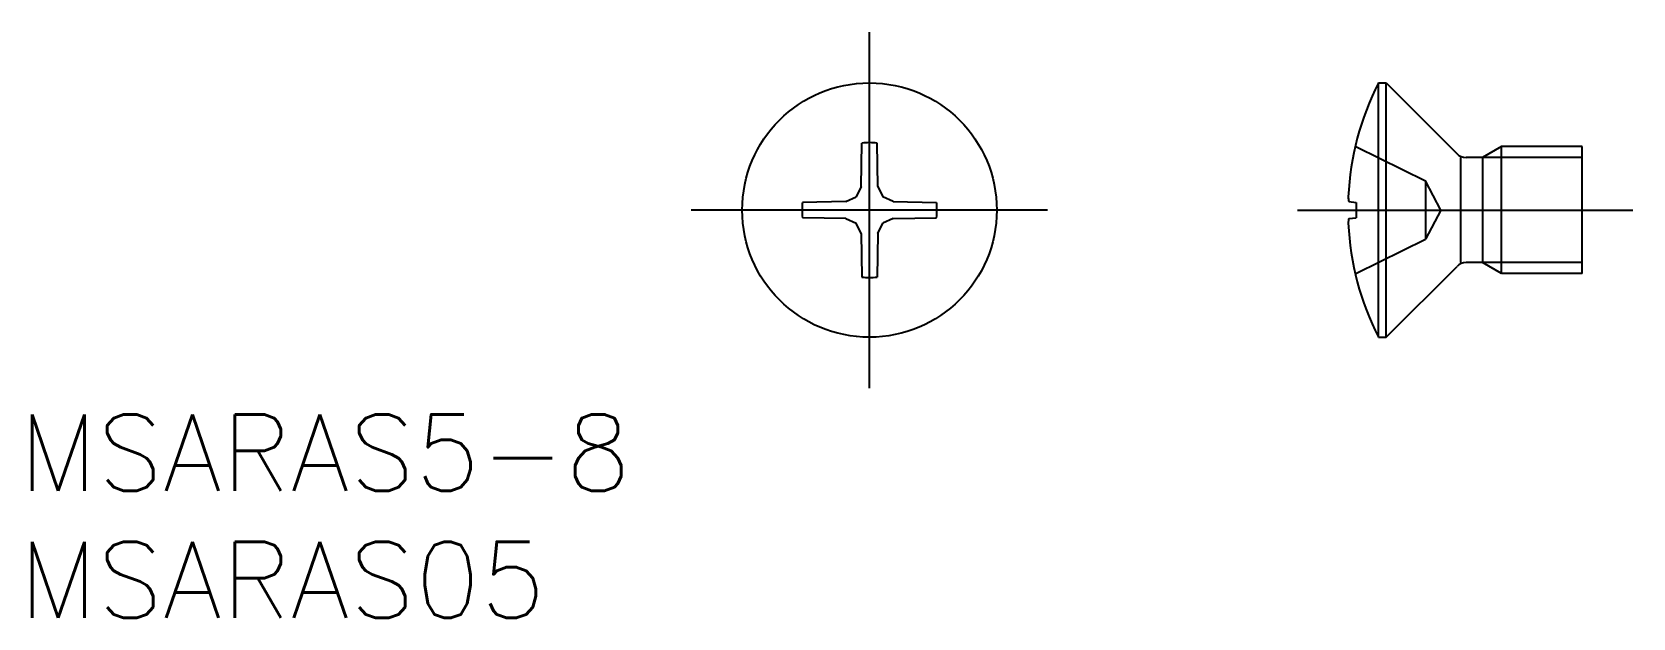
# Model space of a CAD drawing. Extents: x -32.9 to 30, y -16 to 7.
import ezdxf

# ---------------------------------------------------------------- set-up
doc = ezdxf.new("R2010")
doc.units = 0
doc.linetypes.add('CENTER', pattern=[50.8, 31.75, -6.35, 6.35, -6.35])
doc.linetypes.add('DASHED', pattern=[19.05, 12.7, -6.35])
doc.layers.get('0').update_dxf_attribs({"linetype": 'CONTINUOUS'})
doc.layers.add('CENTER', color=1, linetype='CENTER')
doc.styles.get("Standard").update_dxf_attribs({"font": 'txt.shx', "height": 3, "bigfont": 'bigfont.shx'})

msp = doc.modelspace()

# ---------------------------------------------------------------- linework, layer by layer
at = {"color": 7, "linetype": 'CONTINUOUS'}
for p, q in [((20, -5), (20, 5)), ((20, 5), (20.3, 5)), ((20.3, -5), (20.3, 5)), ((20.3, 5), (23.087, 2.213)), ((-0.331, 0.925), (-0.301, 2.633)), ((0.331, 0.925), (0.301, 2.633)), ((23.233, -2.067), (23.233, 2.067)), ((24.083, 2.067), (23.44, 2.067)), ((24.833, 2.5), (24.083, 2.067)), ((24.083, 2.067), (24.083, -2.067)), ((24.833, -2.5), (24.833, 2.5)), ((28, 2.5), (24.833, 2.5)), ((28, -2.5), (28, 2.5)), ((-0.331, 0.925), (-0.52, 0.52)), ((0.331, 0.925), (0.52, 0.52)), ((-0.925, 0.331), (-2.633, 0.301)), ((-0.925, 0.331), (-0.52, 0.52)), ((0.925, 0.331), (0.52, 0.52)), ((0.925, 0.331), (2.633, 0.301)), ((18.839, 0.331), (19.123, 0.301)), ((19.123, 0.301), (19.123, -0.301)), ((-0.925, -0.331), (-2.633, -0.301)), ((-0.925, -0.331), (-0.52, -0.52)), ((-0.331, -0.925), (-0.52, -0.52)), ((0.331, -0.925), (0.52, -0.52)), ((0.925, -0.331), (0.52, -0.52)), ((0.925, -0.331), (2.633, -0.301)), ((18.839, -0.331), (19.123, -0.301)), ((-0.331, -0.925), (-0.301, -2.633)), ((0.331, -0.925), (0.301, -2.633)), ((20.3, -5), (23.087, -2.213)), ((24.083, -2.067), (23.44, -2.067)), ((24.833, -2.5), (24.083, -2.067)), ((28, -2.5), (24.833, -2.5)), ((20, -5), (20.3, -5))]:
    msp.add_line(p, q, dxfattribs=at)
at = {"color": 3, "linetype": 'DASHED'}
for p, q in [((19.134, 2.485), (21.845, 1.145)), ((22.454, 0), (21.845, 1.145)), ((21.845, 1.145), (21.845, -1.145)), ((22.454, 0), (21.845, -1.145)), ((19.134, -2.485), (21.845, -1.145))]:
    msp.add_line(p, q, dxfattribs=at)
at = {"color": 3, "linetype": 'CONTINUOUS'}
for p, q in [((28, 2.067), (24.083, 2.067)), ((28, -2.067), (24.083, -2.067))]:
    msp.add_line(p, q, dxfattribs=at)
at = {"color": 7, "linetype": 'CONTINUOUS'}
msp.add_circle((0, 0), 5, dxfattribs=at)
for centre, radius, start, end in [((29.817, 0), 11.017, 153.00853, 177.296), ((0, 0), 2.65, 83.47759, 96.52241), ((23.44, 2.567), 0.5, 225, 270), ((0, 0), 2.65, 173.47759, 186.52241), ((0, 0), 2.65, 353.47759, 6.52241), ((19.506, 0.521), 0.693, 180.11622, 195.92672), ((19.506, -0.521), 0.693, 164.07328, 179.88378), ((29.817, 0), 11.017, 182.704, 206.99147), ((23.44, -2.567), 0.5, 90, 135), ((0, 0), 2.65, 263.47759, 276.52241)]:
    msp.add_arc(centre, radius, start, end, dxfattribs=at)
at = {"color": 3, "linetype": 'DASHED'}
for centre, start, end in [((19.4, 3.023), 238.84397, 243.7), ((19.4, -3.023), 116.3, 121.15603)]:
    msp.add_arc(centre, 0.6, start, end, dxfattribs=at)
at = {"layer": 'CENTER', "color": 1, "linetype": 'CENTER'}
for p, q in [((0, -7), (0, 7)), ((7, 0), (-7, 0)), ((16.812, 0), (30, 0))]:
    msp.add_line(p, q, dxfattribs=at)

# ---------------------------------------------------------------- texts
at = {"color": 7, "linetype": 'CONTINUOUS'}
for s, p in [('MSARAS5-8', (-33.42, -11.037)), ('MSARAS05', (-33.42, -16.037))]:
    msp.add_text(s, height=3, dxfattribs=at).set_placement(p)

doc.saveas('drawing.dxf')
